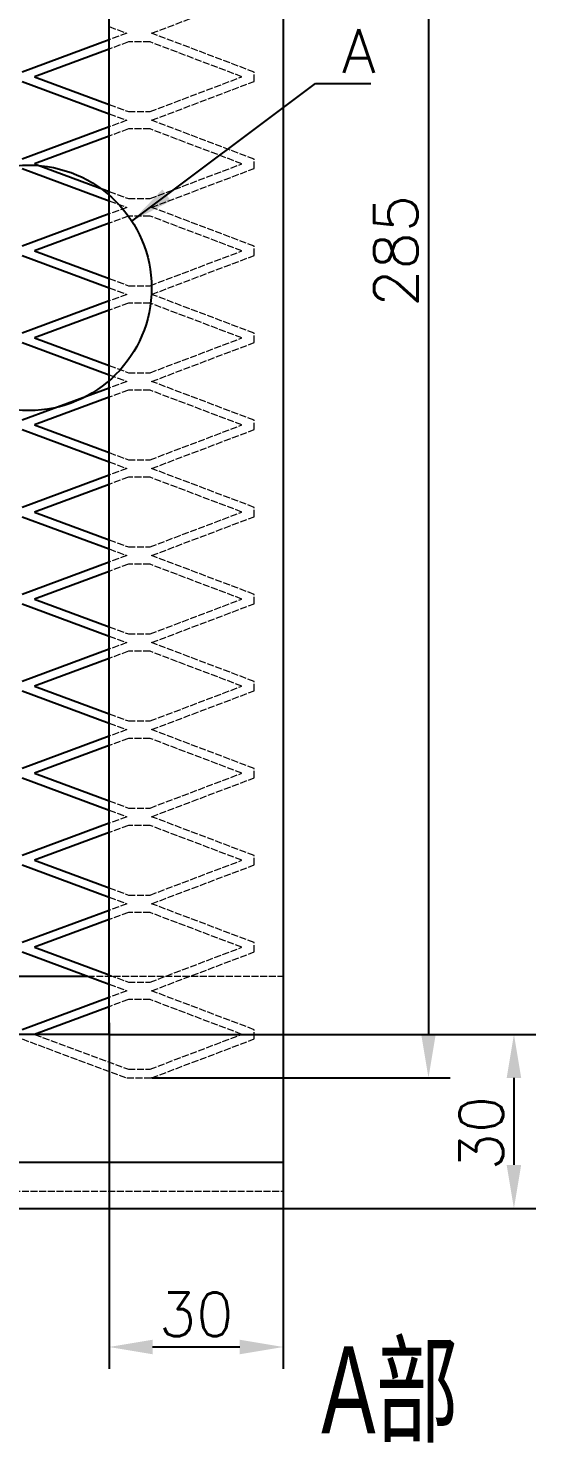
# Model space of a CAD drawing. Header units: millimetres. Extents: x -13336 to 61423, y -27528 to -3175.
# Drawn here: x -6991.4 to -6904, y -6368.9 to -6125.2 of the extents above; entities that cross this region are included whole.
import ezdxf

# ---------------------------------------------------------------- set-up
doc = ezdxf.new("R2010")
doc.units = ezdxf.units.MM
doc.linetypes.add('CENTER2', pattern=[28.575, 19.05, -3.175, 3.175, -3.175])
doc.linetypes.add('DASHED', pattern=[15, 12, -3])
doc.layers.add('DIM', color=2, linetype='Continuous')
doc.layers.add('标注', color=3, linetype='Continuous')
doc.layers.add('中心线', color=1, linetype='CENTER2', lineweight=15)
doc.styles.get("Standard").update_dxf_attribs({"font": 'txt', "bigfont": 'gbcbig.shx'})
doc.styles.add('汉字 5号', font='FSGB2312.ttf', dxfattribs={"width": 0.7, "height": 5})
doc.dimstyles.new('1：3', dxfattribs={"dimscale": 3, "dimtxt": 2.5, "dimasz": 2.5, "dimexe": 1.25, "dimexo": 0, "dimtad": 1, "dimdsep": 46, "dimtxsty": 'Standard', "dimcen": 2.5, "dimclrd": 3, "dimclre": 3, "dimclrt": 1, "dimadec": 0, "dimazin": 0, "dimtfac": 1, "dimtmove": 0, "dimatfit": 3, "dimfxl": 0, "dimarcsym": 0})

# ---------------------------------------------------------------- blocks, each defined once
blk = doc.blocks.new('*D212')
at = {"layer": 'Defpoints', "color": 0, "transparency": 16777216}
for p in [(-6977.46, -6296.52), (-6947.46, -6326.52), (-6947.46, -6352.39)]:
    blk.add_point(p, dxfattribs=at)
at = {"layer": '标注', "color": 3, "lineweight": -2, "transparency": 16777216}
for p, q in [((-6977.46, -6296.52), (-6977.46, -6356.14)), ((-6947.46, -6326.52), (-6947.46, -6356.14)), ((-6969.96, -6352.39), (-6954.96, -6352.39))]:
    blk.add_line(p, q, dxfattribs=at)
at = {"layer": '标注', "color": 3, "transparency": 16777216}
for points in [[(-6969.96, -6351.14), (-6969.96, -6353.64), (-6977.46, -6352.39)], [(-6954.96, -6351.14), (-6954.96, -6353.64), (-6947.46, -6352.39)]]:
    blk.add_solid(points, dxfattribs=at)
at = {"layer": '标注', "color": 1, "transparency": 16777216, "insert": (-6962.46, -6346.76), "char_height": 7.5, "attachment_point": 5}
blk.add_mtext('30', dxfattribs=at)
blk = doc.blocks.new('*D213')
at = {"layer": 'Defpoints', "color": 0, "transparency": 16777216}
for p in [(-6977.46, -6298.52), (-6947.46, -6328.52), (-6907.72, -6328.52)]:
    blk.add_point(p, dxfattribs=at)
at = {"layer": '标注', "color": 3, "lineweight": -2, "transparency": 16777216}
for p, q in [((-6977.46, -6298.52), (-6903.97, -6298.52)), ((-6907.72, -6306.02), (-6907.72, -6321.02)), ((-6947.46, -6328.52), (-6903.97, -6328.52))]:
    blk.add_line(p, q, dxfattribs=at)
at = {"layer": '标注', "color": 3, "transparency": 16777216}
for points in [[(-6908.97, -6306.02), (-6906.47, -6306.02), (-6907.72, -6298.52)], [(-6908.97, -6321.02), (-6906.47, -6321.02), (-6907.72, -6328.52)]]:
    blk.add_solid(points, dxfattribs=at)
at = {"layer": '标注', "color": 1, "transparency": 16777216, "insert": (-6913.34, -6315.53), "char_height": 7.5, "attachment_point": 5, "rotation": 90}
blk.add_mtext('30', dxfattribs=at)
blk = doc.blocks.new('*D217')
at = {"layer": 'Defpoints', "color": 0, "transparency": 16777216}
for p in [(-6970.14, -6021.02), (-6970.14, -6306.02), (-6922.44, -6306.02)]:
    blk.add_point(p, dxfattribs=at)
at = {"layer": '标注', "color": 3, "lineweight": -2, "transparency": 16777216}
for p, q in [((-6970.14, -6021.02), (-6918.69, -6021.02)), ((-6922.44, -6028.52), (-6922.44, -6298.52)), ((-6970.14, -6306.02), (-6918.69, -6306.02))]:
    blk.add_line(p, q, dxfattribs=at)
at = {"layer": '标注', "color": 3, "transparency": 16777216}
for points in [[(-6923.69, -6028.52), (-6921.19, -6028.52), (-6922.44, -6021.02)], [(-6923.69, -6298.52), (-6921.19, -6298.52), (-6922.44, -6306.02)]]:
    blk.add_solid(points, dxfattribs=at)
at = {"layer": '标注', "color": 1, "transparency": 16777216, "insert": (-6928.07, -6163.52), "char_height": 7.5, "attachment_point": 5, "rotation": 90}
blk.add_mtext('285', dxfattribs=at)

msp = doc.modelspace()

# ---------------------------------------------------------------- linework, layer by layer
at = {"color": 7}
for p, q in [((-6947.458, -6006.518), (-6947.458, -6320.518)), ((-6977.458, -6298.518), (-6977.458, -6028.518)), ((-7003.541, -6288.518), (-6981.143, -6288.518)), ((-6977.458, -6298.518), (-7127.458, -6298.518)), ((-7157.458, -6320.518), (-6947.458, -6320.518)), ((-7157.458, -6328.518), (-6947.458, -6328.518))]:
    msp.add_line(p, q, dxfattribs=at)
at = {"color": 7, "ltscale": 0.400001}
for p, q in [((-6977.458, -6127.15), (-6992.458, -6132.718)), ((-6992.458, -6134.318), (-6977.458, -6139.886)), ((-6977.458, -6142.15), (-6992.458, -6147.718)), ((-6992.458, -6149.318), (-6977.458, -6154.886)), ((-6977.458, -6157.15), (-6992.458, -6162.718)), ((-6992.458, -6164.318), (-6977.458, -6169.886)), ((-6977.458, -6172.15), (-6992.458, -6177.718)), ((-6992.458, -6179.318), (-6977.458, -6184.886)), ((-6977.458, -6187.15), (-6992.458, -6192.718)), ((-6992.458, -6194.318), (-6977.458, -6199.886)), ((-6977.458, -6202.15), (-6992.458, -6207.718)), ((-6992.458, -6209.318), (-6977.458, -6214.886)), ((-6977.458, -6217.15), (-6992.458, -6222.718)), ((-6992.458, -6224.318), (-6977.458, -6229.886)), ((-6977.458, -6232.15), (-6992.458, -6237.718)), ((-6992.458, -6239.318), (-6977.458, -6244.886)), ((-6977.458, -6247.15), (-6992.458, -6252.718)), ((-6992.458, -6254.318), (-6977.458, -6259.886)), ((-6977.458, -6262.15), (-6992.458, -6267.718)), ((-6992.458, -6269.318), (-6977.458, -6274.886)), ((-6977.458, -6277.15), (-6992.458, -6282.718)), ((-6992.458, -6284.318), (-6977.458, -6289.886)), ((-6977.458, -6292.15), (-6992.458, -6297.718))]:
    msp.add_line(p, q, dxfattribs=at)
at = {"color": 7, "ltscale": 0.342532}
for p, q in [((-6977.458, -6128.75), (-6990.303, -6133.518)), ((-6977.458, -6143.75), (-6990.303, -6148.518))]:
    msp.add_line(p, q, dxfattribs=at)
at = {"color": 7, "ltscale": 0.342533}
for p, q in [((-6990.303, -6133.518), (-6977.458, -6138.286)), ((-6990.303, -6148.518), (-6977.458, -6153.286)), ((-6977.458, -6158.75), (-6990.303, -6163.518)), ((-6990.303, -6163.518), (-6977.458, -6168.286)), ((-6977.458, -6173.75), (-6990.303, -6178.518)), ((-6990.303, -6178.518), (-6977.458, -6183.286)), ((-6977.458, -6188.75), (-6990.303, -6193.518)), ((-6990.303, -6193.518), (-6977.458, -6198.286)), ((-6977.458, -6203.75), (-6990.303, -6208.518)), ((-6990.303, -6208.518), (-6977.458, -6213.286)), ((-6977.458, -6218.75), (-6990.303, -6223.518)), ((-6990.303, -6223.518), (-6977.458, -6228.286)), ((-6977.458, -6233.75), (-6990.303, -6238.518)), ((-6990.303, -6238.518), (-6977.458, -6243.286)), ((-6977.458, -6248.75), (-6990.303, -6253.518)), ((-6990.303, -6253.518), (-6977.458, -6258.286)), ((-6977.458, -6263.75), (-6990.303, -6268.518)), ((-6990.303, -6268.518), (-6977.458, -6273.286)), ((-6977.458, -6278.75), (-6990.303, -6283.518)), ((-6990.303, -6283.518), (-6977.458, -6288.286)), ((-6977.458, -6293.75), (-6990.303, -6298.518))]:
    msp.add_line(p, q, dxfattribs=at)
at = {"color": 2, "linetype": 'DASHED'}
msp.add_line((-7157.458, -6320.518), (-6947.458, -6320.518), dxfattribs=at)
msp.add_line((-7157.458, -6320.518), (-6947.458, -6320.518), dxfattribs=at)
at = {"color": 7, "ltscale": 0.2}
msp.add_line((-6947.458, -6320.518), (-6947.458, -6328.518), dxfattribs=at)
at = {"layer": 'DIM', "color": 6, "linetype": 'DASHED', "lineweight": 13, "ltscale": 0.099097}
for p, q in [((-6970.138, -6126.018), (-6952.458, -6119.318)), ((-6977.458, -6124.886), (-6974.408, -6126.018)), ((-6974.408, -6126.018), (-6977.458, -6127.15)), ((-6952.458, -6132.718), (-6970.138, -6126.018)), ((-6974.138, -6127.518), (-6977.458, -6128.75)), ((-6970.412, -6127.518), (-6974.138, -6127.518)), ((-6954.58, -6133.518), (-6970.412, -6127.518)), ((-6970.412, -6139.518), (-6954.58, -6133.518)), ((-6970.138, -6141.018), (-6952.458, -6134.318)), ((-6952.458, -6134.318), (-6952.458, -6132.718)), ((-6977.458, -6138.286), (-6974.138, -6139.518)), ((-6977.458, -6139.886), (-6974.408, -6141.018)), ((-6974.408, -6141.018), (-6977.458, -6142.15)), ((-6974.138, -6139.518), (-6970.412, -6139.518)), ((-6952.458, -6147.718), (-6970.138, -6141.018)), ((-6974.138, -6142.518), (-6977.458, -6143.75)), ((-6970.412, -6142.518), (-6974.138, -6142.518)), ((-6954.58, -6148.518), (-6970.412, -6142.518)), ((-6970.412, -6154.518), (-6954.58, -6148.518)), ((-6952.458, -6149.318), (-6952.458, -6147.718)), ((-6970.138, -6156.018), (-6952.458, -6149.318)), ((-6977.458, -6153.286), (-6974.138, -6154.518)), ((-6977.458, -6154.886), (-6974.408, -6156.018)), ((-6974.408, -6156.018), (-6977.458, -6157.15)), ((-6974.138, -6154.518), (-6970.412, -6154.518)), ((-6952.458, -6162.718), (-6970.138, -6156.018)), ((-6974.138, -6157.518), (-6977.458, -6158.75)), ((-6970.412, -6157.518), (-6974.138, -6157.518)), ((-6954.58, -6163.518), (-6970.412, -6157.518)), ((-6970.412, -6169.518), (-6954.58, -6163.518)), ((-6952.458, -6164.318), (-6952.458, -6162.718)), ((-6970.138, -6171.018), (-6952.458, -6164.318)), ((-6977.458, -6168.286), (-6974.138, -6169.518)), ((-6977.458, -6169.886), (-6974.408, -6171.018)), ((-6974.138, -6169.518), (-6970.412, -6169.518)), ((-6974.408, -6171.018), (-6977.458, -6172.15)), ((-6974.138, -6172.518), (-6977.458, -6173.75)), ((-6970.412, -6172.518), (-6974.138, -6172.518)), ((-6954.58, -6178.518), (-6970.412, -6172.518)), ((-6952.458, -6177.718), (-6970.138, -6171.018)), ((-6952.458, -6179.318), (-6952.458, -6177.718)), ((-6970.412, -6184.518), (-6954.58, -6178.518)), ((-6970.138, -6186.018), (-6952.458, -6179.318)), ((-6977.458, -6183.286), (-6974.138, -6184.518)), ((-6977.458, -6184.886), (-6974.408, -6186.018)), ((-6974.138, -6184.518), (-6970.412, -6184.518)), ((-6974.408, -6186.018), (-6977.458, -6187.15)), ((-6974.138, -6187.518), (-6977.458, -6188.75)), ((-6970.412, -6187.518), (-6974.138, -6187.518)), ((-6954.58, -6193.518), (-6970.412, -6187.518)), ((-6952.458, -6192.718), (-6970.138, -6186.018)), ((-6952.458, -6194.318), (-6952.458, -6192.718)), ((-6970.412, -6199.518), (-6954.58, -6193.518)), ((-6970.138, -6201.018), (-6952.458, -6194.318)), ((-6977.458, -6198.286), (-6974.138, -6199.518)), ((-6977.458, -6199.886), (-6974.408, -6201.018)), ((-6974.138, -6199.518), (-6970.412, -6199.518)), ((-6974.408, -6201.018), (-6977.458, -6202.15)), ((-6974.138, -6202.518), (-6977.458, -6203.75)), ((-6970.412, -6202.518), (-6974.138, -6202.518)), ((-6954.58, -6208.518), (-6970.412, -6202.518)), ((-6952.458, -6207.718), (-6970.138, -6201.018)), ((-6970.412, -6214.518), (-6954.58, -6208.518)), ((-6970.138, -6216.018), (-6952.458, -6209.318)), ((-6952.458, -6209.318), (-6952.458, -6207.718)), ((-6977.458, -6213.286), (-6974.138, -6214.518)), ((-6974.138, -6214.518), (-6970.412, -6214.518)), ((-6977.458, -6214.886), (-6974.408, -6216.018)), ((-6974.408, -6216.018), (-6977.458, -6217.15)), ((-6952.458, -6222.718), (-6970.138, -6216.018)), ((-6974.138, -6217.518), (-6977.458, -6218.75)), ((-6970.412, -6217.518), (-6974.138, -6217.518)), ((-6954.58, -6223.518), (-6970.412, -6217.518)), ((-6970.412, -6229.518), (-6954.58, -6223.518)), ((-6970.138, -6231.018), (-6952.458, -6224.318)), ((-6952.458, -6224.318), (-6952.458, -6222.718)), ((-6977.458, -6228.286), (-6974.138, -6229.518)), ((-6977.458, -6229.886), (-6974.408, -6231.018)), ((-6974.408, -6231.018), (-6977.458, -6232.15)), ((-6974.138, -6229.518), (-6970.412, -6229.518)), ((-6952.458, -6237.718), (-6970.138, -6231.018)), ((-6974.138, -6232.518), (-6977.458, -6233.75)), ((-6970.412, -6232.518), (-6974.138, -6232.518)), ((-6954.58, -6238.518), (-6970.412, -6232.518)), ((-6970.412, -6244.518), (-6954.58, -6238.518)), ((-6952.458, -6239.318), (-6952.458, -6237.718)), ((-6970.138, -6246.018), (-6952.458, -6239.318)), ((-6977.458, -6243.286), (-6974.138, -6244.518)), ((-6977.458, -6244.886), (-6974.408, -6246.018)), ((-6974.408, -6246.018), (-6977.458, -6247.15)), ((-6974.138, -6244.518), (-6970.412, -6244.518)), ((-6952.458, -6252.718), (-6970.138, -6246.018)), ((-6974.138, -6247.518), (-6977.458, -6248.75)), ((-6970.412, -6247.518), (-6974.138, -6247.518)), ((-6954.58, -6253.518), (-6970.412, -6247.518)), ((-6970.412, -6259.518), (-6954.58, -6253.518)), ((-6952.458, -6254.318), (-6952.458, -6252.718)), ((-6970.138, -6261.018), (-6952.458, -6254.318)), ((-6977.458, -6258.286), (-6974.138, -6259.518)), ((-6977.458, -6259.886), (-6974.408, -6261.018)), ((-6974.408, -6261.018), (-6977.458, -6262.15)), ((-6974.138, -6259.518), (-6970.412, -6259.518)), ((-6952.458, -6267.718), (-6970.138, -6261.018)), ((-6974.138, -6262.518), (-6977.458, -6263.75)), ((-6970.412, -6262.518), (-6974.138, -6262.518)), ((-6954.58, -6268.518), (-6970.412, -6262.518)), ((-6952.458, -6269.318), (-6952.458, -6267.718)), ((-6970.412, -6274.518), (-6954.58, -6268.518)), ((-6970.138, -6276.018), (-6952.458, -6269.318)), ((-6977.458, -6273.286), (-6974.138, -6274.518)), ((-6977.458, -6274.886), (-6974.408, -6276.018)), ((-6974.138, -6274.518), (-6970.412, -6274.518)), ((-6974.408, -6276.018), (-6977.458, -6277.15)), ((-6974.138, -6277.518), (-6977.458, -6278.75)), ((-6970.412, -6277.518), (-6974.138, -6277.518)), ((-6954.58, -6283.518), (-6970.412, -6277.518)), ((-6952.458, -6282.718), (-6970.138, -6276.018)), ((-6952.458, -6284.318), (-6952.458, -6282.718)), ((-6970.412, -6289.518), (-6954.58, -6283.518)), ((-6970.138, -6291.018), (-6952.458, -6284.318)), ((-6981.143, -6288.518), (-6947.458, -6288.518)), ((-6977.458, -6288.286), (-6974.138, -6289.518)), ((-6977.458, -6289.886), (-6974.408, -6291.018)), ((-6974.138, -6289.518), (-6970.412, -6289.518)), ((-6974.408, -6291.018), (-6977.458, -6292.15)), ((-6974.138, -6292.518), (-6977.458, -6293.75)), ((-6970.412, -6292.518), (-6974.138, -6292.518)), ((-6954.58, -6298.518), (-6970.412, -6292.518)), ((-6952.458, -6297.718), (-6970.138, -6291.018)), ((-6992.458, -6299.318), (-6974.408, -6306.018)), ((-6990.303, -6298.518), (-6974.138, -6304.518)), ((-6970.412, -6304.518), (-6954.58, -6298.518)), ((-6970.138, -6306.018), (-6952.458, -6299.318)), ((-6952.458, -6299.318), (-6952.458, -6297.718)), ((-6974.138, -6304.518), (-6970.412, -6304.518)), ((-6974.408, -6306.018), (-6970.138, -6306.018)), ((-7157.458, -6320.518), (-6947.458, -6320.518)), ((-7157.458, -6325.518), (-6947.458, -6325.518))]:
    msp.add_line(p, q, dxfattribs=at)
at = {"layer": '标注'}
msp.add_circle((-6991.288, -6169.893), 21.141, dxfattribs=at)

# ---------------------------------------------------------------- texts
at = {"layer": '中心线', "color": 2, "lineweight": 15, "insert": (-6929.071, -6360.584), "char_height": 15, "width": 208.92242, "attachment_point": 5, "style": '汉字 5号'}
msp.add_mtext('{\\C4;A部}', dxfattribs=at)
at = {"layer": '标注', "color": 1, "insert": (-6937.346, -6132.83), "char_height": 7.5, "attachment_point": 7}
msp.add_mtext('A', dxfattribs=at)

# ---------------------------------------------------------------- dimensions: what is measured, and where the dimension line sits
at = {"layer": '标注'}
for base, p1, p2, picture, middle in [((-6922.441, -6306.018), (-6970.138, -6021.018), (-6970.138, -6306.018), '*D217', (-6922.441, -6163.518)), ((-6907.718, -6328.518), (-6977.458, -6298.518), (-6947.458, -6328.518), '*D213', (-6907.718, -6315.529))]:
    dim = msp.add_linear_dim(base=base, p1=p1, p2=p2, angle=90, dimstyle='1：3', dxfattribs=at)
    dim.commit()
    dim.dimension.update_dxf_attribs({"geometry": picture, "text_midpoint": middle, "dimtype": 160})
dim = msp.add_linear_dim(base=(-6947.458, -6352.388), p1=(-6977.458, -6296.518), p2=(-6947.458, -6326.518), dimstyle='1：3', dxfattribs=at)
dim.commit()
dim.dimension.update_dxf_attribs({"geometry": '*D212', "text_midpoint": (-6962.458, -6346.763)})

# ---------------------------------------------------------------- leaders
at = {"layer": '标注', "annotation_type": 0, "has_hookline": 1, "hookline_direction": 0, "text_width": 5}
msp.add_leader([(-6973.537, -6158.41), (-6941.924, -6134.705), (-6939.221, -6134.705)], dimstyle='1：3', override={"dimgap": 0.625, "dimtad": 1}, dxfattribs=at)

doc.saveas('drawing.dxf')
